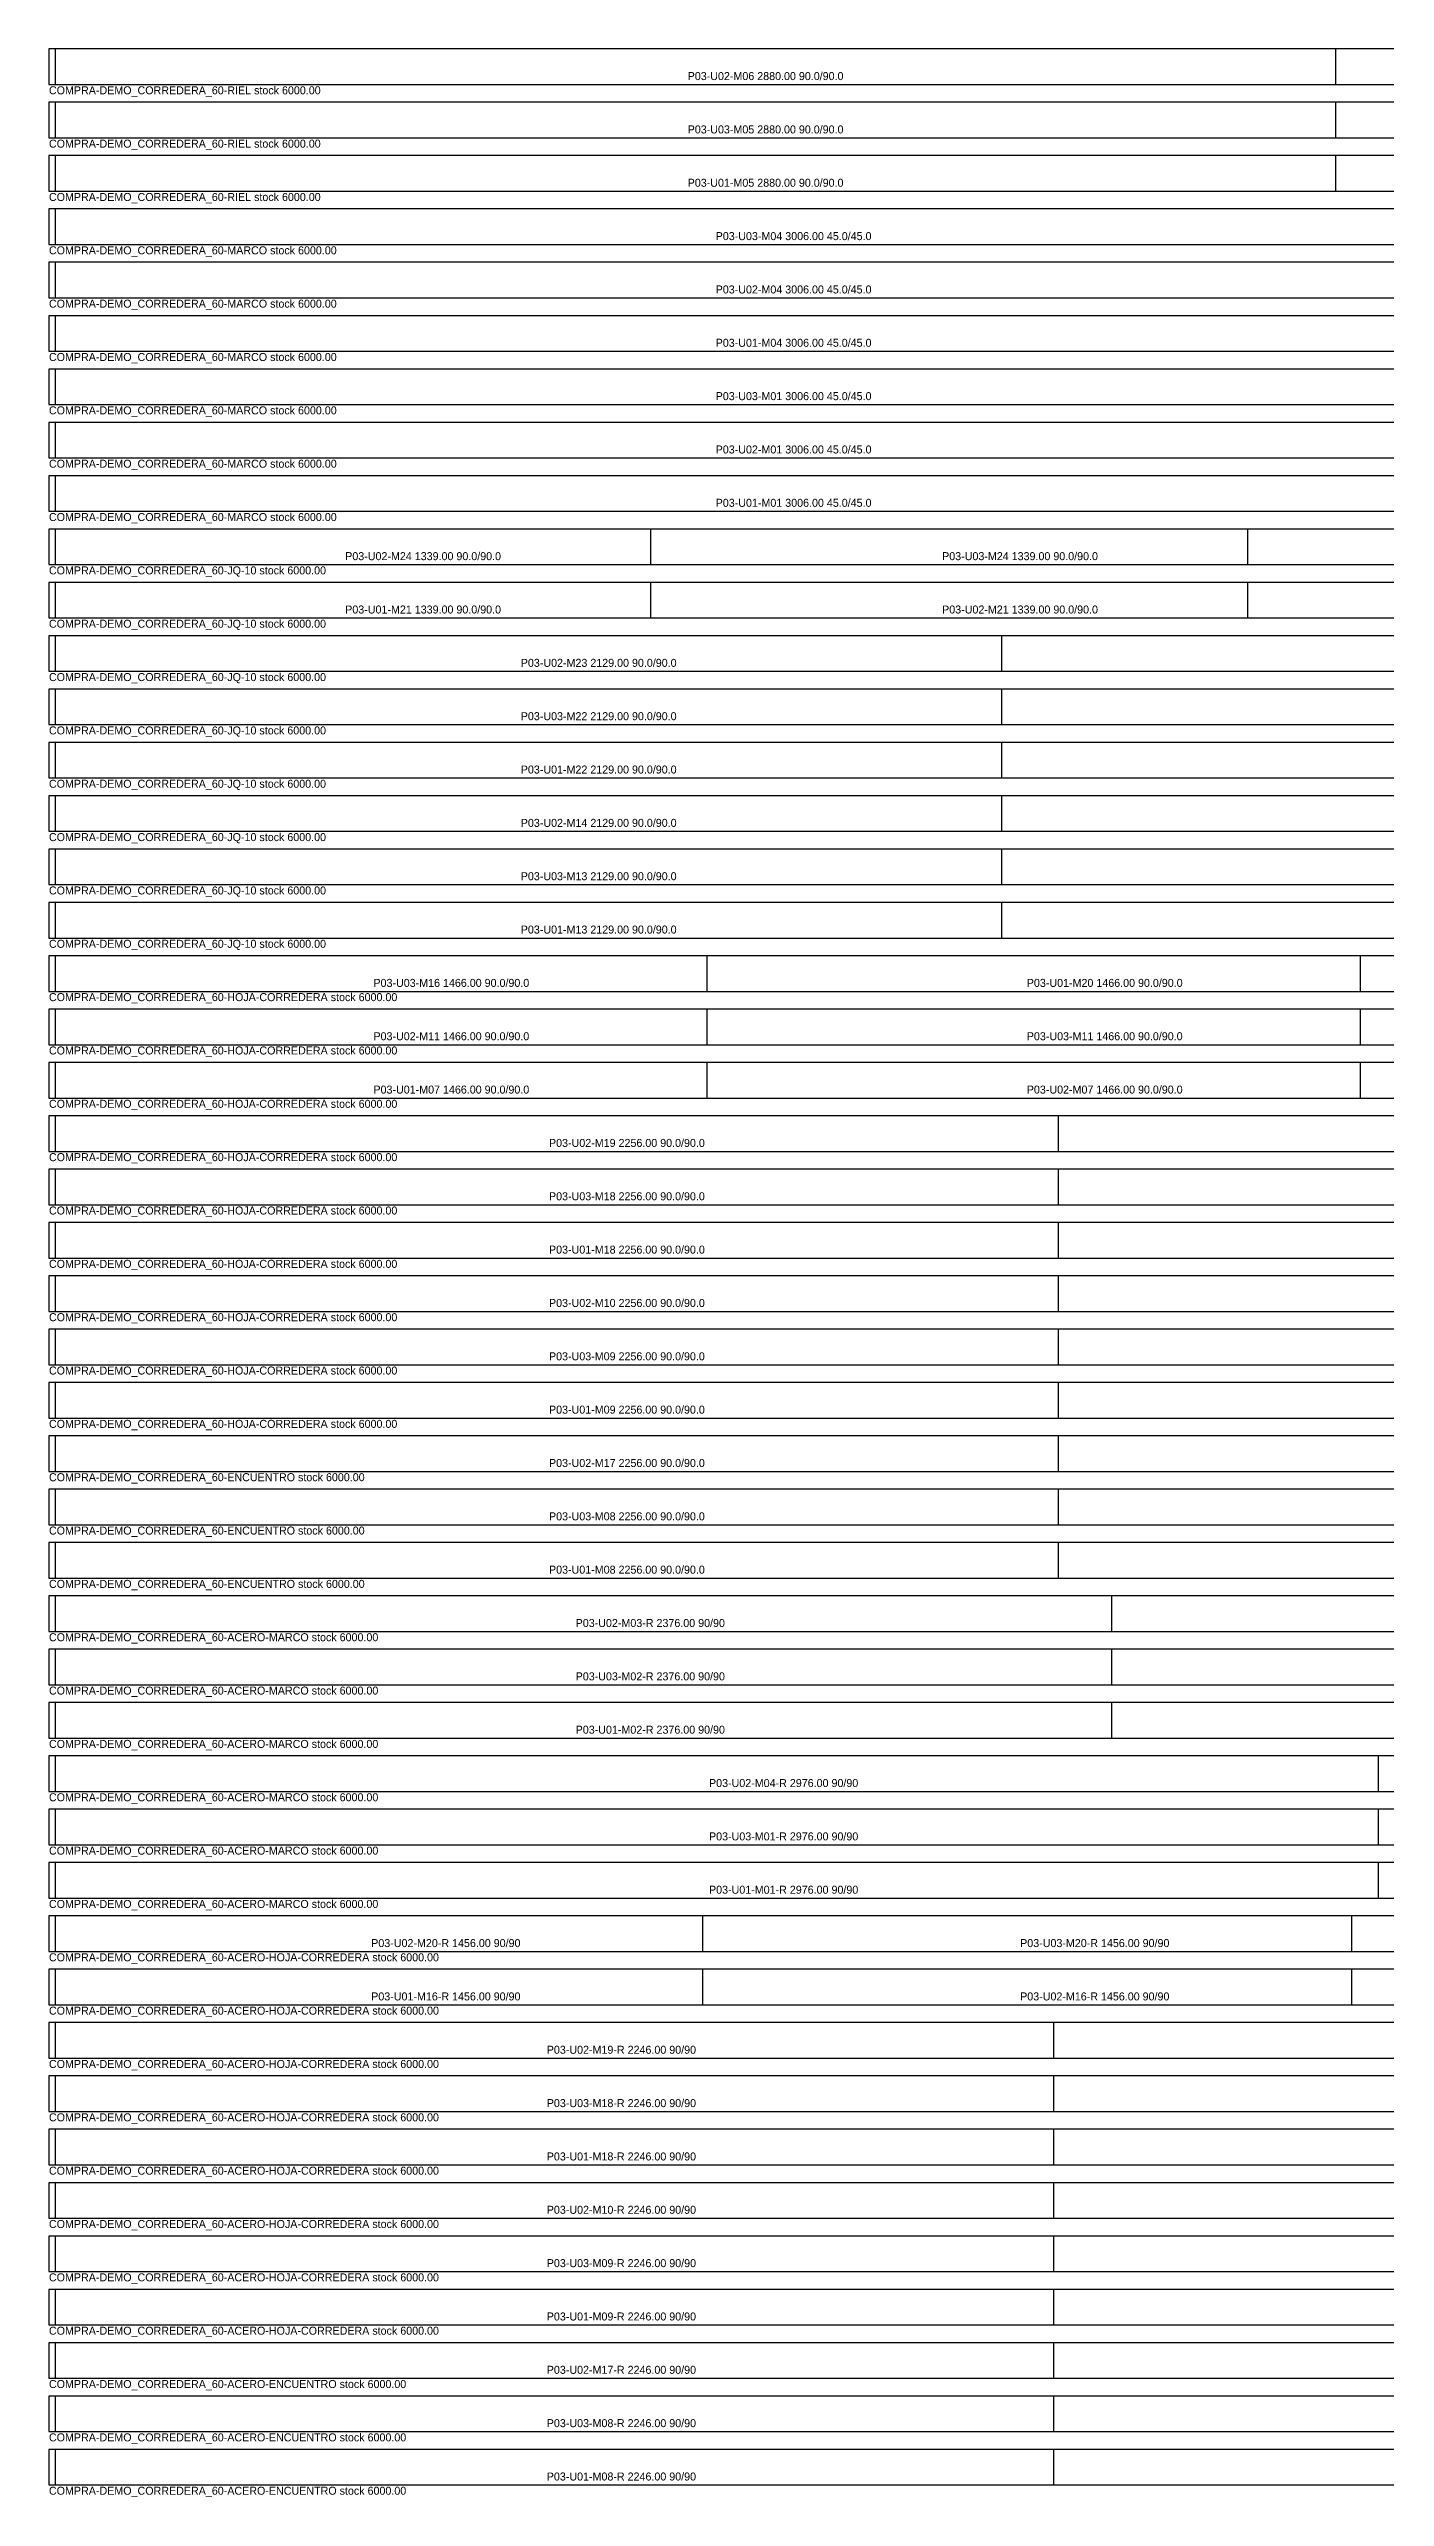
# Model space of a CAD drawing. Header units: millimetres. Extents: x 0 to 6000, y -27 to 5480.
# Drawn here: x 0 to 3006, y -27 to 5480 of the extents above; entities that cross this region are included whole.
import ezdxf

# ---------------------------------------------------------------- set-up
doc = ezdxf.new("R2010")
doc.units = ezdxf.units.MM
for name, color, linetype in [('LABEL', 3, 'CONTINUOUS'), ('MARK', 5, 'CONTINUOUS'), ('OUTLINE', 7, 'CONTINUOUS')]:
    doc.layers.add(name, color=color, linetype=linetype)

msp = doc.modelspace()

# ---------------------------------------------------------------- linework, layer by layer
at = {"layer": 'MARK'}
for p, q in [((15, 5400), (15, 5480)), ((2895, 5400), (2895, 5480)), ((15, 5280), (15, 5360)), ((2895, 5280), (2895, 5360)), ((15, 5160), (15, 5240)), ((2895, 5160), (2895, 5240)), ((15, 5040), (15, 5120)), ((15, 4920), (15, 5000)), ((15, 4800), (15, 4880)), ((15, 4680), (15, 4760)), ((15, 4560), (15, 4640)), ((15, 4440), (15, 4520)), ((15, 4320), (15, 4400)), ((1354, 4320), (1354, 4400)), ((2697, 4320), (2697, 4400)), ((15, 4200), (15, 4280)), ((1354, 4200), (1354, 4280)), ((2697, 4200), (2697, 4280)), ((15, 4080), (15, 4160)), ((2144, 4080), (2144, 4160)), ((15, 3960), (15, 4040)), ((2144, 3960), (2144, 4040)), ((15, 3840), (15, 3920)), ((2144, 3840), (2144, 3920)), ((15, 3720), (15, 3800)), ((2144, 3720), (2144, 3800)), ((15, 3600), (15, 3680)), ((2144, 3600), (2144, 3680)), ((15, 3480), (15, 3560)), ((2144, 3480), (2144, 3560)), ((15, 3360), (15, 3440)), ((1481, 3360), (1481, 3440)), ((2951, 3360), (2951, 3440)), ((15, 3240), (15, 3320)), ((1481, 3240), (1481, 3320)), ((2951, 3240), (2951, 3320)), ((15, 3120), (15, 3200)), ((1481, 3120), (1481, 3200)), ((2951, 3120), (2951, 3200)), ((15, 3000), (15, 3080)), ((2271, 3000), (2271, 3080)), ((15, 2880), (15, 2960)), ((2271, 2880), (2271, 2960)), ((15, 2760), (15, 2840)), ((2271, 2760), (2271, 2840)), ((15, 2640), (15, 2720)), ((2271, 2640), (2271, 2720)), ((15, 2520), (15, 2600)), ((2271, 2520), (2271, 2600)), ((15, 2400), (15, 2480)), ((2271, 2400), (2271, 2480)), ((15, 2280), (15, 2360)), ((2271, 2280), (2271, 2360)), ((15, 2160), (15, 2240)), ((2271, 2160), (2271, 2240)), ((15, 2040), (15, 2120)), ((2271, 2040), (2271, 2120)), ((15, 1920), (15, 2000)), ((2391, 1920), (2391, 2000)), ((15, 1800), (15, 1880)), ((2391, 1800), (2391, 1880)), ((15, 1680), (15, 1760)), ((2391, 1680), (2391, 1760)), ((15, 1560), (15, 1640)), ((2991, 1560), (2991, 1640)), ((15, 1440), (15, 1520)), ((2991, 1440), (2991, 1520)), ((15, 1320), (15, 1400)), ((2991, 1320), (2991, 1400)), ((15, 1200), (15, 1280)), ((1471, 1200), (1471, 1280)), ((2931, 1200), (2931, 1280)), ((15, 1080), (15, 1160)), ((1471, 1080), (1471, 1160)), ((2931, 1080), (2931, 1160)), ((15, 960), (15, 1040)), ((2261, 960), (2261, 1040)), ((15, 840), (15, 920)), ((2261, 840), (2261, 920)), ((15, 720), (15, 800)), ((2261, 720), (2261, 800)), ((15, 600), (15, 680)), ((2261, 600), (2261, 680)), ((15, 480), (15, 560)), ((2261, 480), (2261, 560)), ((15, 360), (15, 440)), ((2261, 360), (2261, 440)), ((15, 240), (15, 320)), ((2261, 240), (2261, 320)), ((15, 120), (15, 200)), ((2261, 120), (2261, 200)), ((15, 0), (15, 80)), ((2261, 0), (2261, 80))]:
    msp.add_line(p, q, dxfattribs=at)
at = {"layer": 'OUTLINE'}
for points in [[(0, 5400), (6000, 5400), (6000, 5480), (0, 5480)], [(0, 5280), (6000, 5280), (6000, 5360), (0, 5360)], [(0, 5160), (6000, 5160), (6000, 5240), (0, 5240)], [(0, 5040), (6000, 5040), (6000, 5120), (0, 5120)], [(0, 4920), (6000, 4920), (6000, 5000), (0, 5000)], [(0, 4800), (6000, 4800), (6000, 4880), (0, 4880)], [(0, 4680), (6000, 4680), (6000, 4760), (0, 4760)], [(0, 4560), (6000, 4560), (6000, 4640), (0, 4640)], [(0, 4440), (6000, 4440), (6000, 4520), (0, 4520)], [(0, 4320), (6000, 4320), (6000, 4400), (0, 4400)], [(0, 4200), (6000, 4200), (6000, 4280), (0, 4280)], [(0, 4080), (6000, 4080), (6000, 4160), (0, 4160)], [(0, 3960), (6000, 3960), (6000, 4040), (0, 4040)], [(0, 3840), (6000, 3840), (6000, 3920), (0, 3920)], [(0, 3720), (6000, 3720), (6000, 3800), (0, 3800)], [(0, 3600), (6000, 3600), (6000, 3680), (0, 3680)], [(0, 3480), (6000, 3480), (6000, 3560), (0, 3560)], [(0, 3360), (6000, 3360), (6000, 3440), (0, 3440)], [(0, 3240), (6000, 3240), (6000, 3320), (0, 3320)], [(0, 3120), (6000, 3120), (6000, 3200), (0, 3200)], [(0, 3000), (6000, 3000), (6000, 3080), (0, 3080)], [(0, 2880), (6000, 2880), (6000, 2960), (0, 2960)], [(0, 2760), (6000, 2760), (6000, 2840), (0, 2840)], [(0, 2640), (6000, 2640), (6000, 2720), (0, 2720)], [(0, 2520), (6000, 2520), (6000, 2600), (0, 2600)], [(0, 2400), (6000, 2400), (6000, 2480), (0, 2480)], [(0, 2280), (6000, 2280), (6000, 2360), (0, 2360)], [(0, 2160), (6000, 2160), (6000, 2240), (0, 2240)], [(0, 2040), (6000, 2040), (6000, 2120), (0, 2120)], [(0, 1920), (6000, 1920), (6000, 2000), (0, 2000)], [(0, 1800), (6000, 1800), (6000, 1880), (0, 1880)], [(0, 1680), (6000, 1680), (6000, 1760), (0, 1760)], [(0, 1560), (6000, 1560), (6000, 1640), (0, 1640)], [(0, 1440), (6000, 1440), (6000, 1520), (0, 1520)], [(0, 1320), (6000, 1320), (6000, 1400), (0, 1400)], [(0, 1200), (6000, 1200), (6000, 1280), (0, 1280)], [(0, 1080), (6000, 1080), (6000, 1160), (0, 1160)], [(0, 960), (6000, 960), (6000, 1040), (0, 1040)], [(0, 840), (6000, 840), (6000, 920), (0, 920)], [(0, 720), (6000, 720), (6000, 800), (0, 800)], [(0, 600), (6000, 600), (6000, 680), (0, 680)], [(0, 480), (6000, 480), (6000, 560), (0, 560)], [(0, 360), (6000, 360), (6000, 440), (0, 440)], [(0, 240), (6000, 240), (6000, 320), (0, 320)], [(0, 120), (6000, 120), (6000, 200), (0, 200)], [(0, 0), (6000, 0), (6000, 80), (0, 80)]]:
    msp.add_lwpolyline(points, close=True, dxfattribs=at)

# ---------------------------------------------------------------- texts
at = {"layer": 'LABEL'}
for s, p in [('P03-U02-M06 2880.00 90.0/90.0', (1437, 5410)), ('COMPRA-DEMO_CORREDERA_60-RIEL stock 6000.00', (0, 5378)), ('P03-U03-M05 2880.00 90.0/90.0', (1437, 5290)), ('COMPRA-DEMO_CORREDERA_60-RIEL stock 6000.00', (0, 5258)), ('P03-U01-M05 2880.00 90.0/90.0', (1437, 5170)), ('COMPRA-DEMO_CORREDERA_60-RIEL stock 6000.00', (0, 5138)), ('P03-U03-M04 3006.00 45.0/45.0', (1500, 5050)), ('COMPRA-DEMO_CORREDERA_60-MARCO stock 6000.00', (0, 5018)), ('COMPRA-DEMO_CORREDERA_60-MARCO stock 6000.00', (0, 4898)), ('P03-U02-M04 3006.00 45.0/45.0', (1500, 4930)), ('COMPRA-DEMO_CORREDERA_60-MARCO stock 6000.00', (0, 4778)), ('P03-U01-M04 3006.00 45.0/45.0', (1500, 4810)), ('P03-U03-M01 3006.00 45.0/45.0', (1500, 4690)), ('COMPRA-DEMO_CORREDERA_60-MARCO stock 6000.00', (0, 4658)), ('P03-U02-M01 3006.00 45.0/45.0', (1500, 4570)), ('COMPRA-DEMO_CORREDERA_60-MARCO stock 6000.00', (0, 4538)), ('P03-U01-M01 3006.00 45.0/45.0', (1500, 4450)), ('COMPRA-DEMO_CORREDERA_60-MARCO stock 6000.00', (0, 4418)), ('COMPRA-DEMO_CORREDERA_60-JQ-10 stock 6000.00', (0, 4298)), ('P03-U02-M24 1339.00 90.0/90.0', (666.5, 4330)), ('P03-U03-M24 1339.00 90.0/90.0', (2009.5, 4330)), ('COMPRA-DEMO_CORREDERA_60-JQ-10 stock 6000.00', (0, 4178)), ('P03-U01-M21 1339.00 90.0/90.0', (666.5, 4210)), ('P03-U02-M21 1339.00 90.0/90.0', (2009.5, 4210)), ('COMPRA-DEMO_CORREDERA_60-JQ-10 stock 6000.00', (0, 4058)), ('P03-U02-M23 2129.00 90.0/90.0', (1061.5, 4090)), ('P03-U03-M22 2129.00 90.0/90.0', (1061.5, 3970)), ('COMPRA-DEMO_CORREDERA_60-JQ-10 stock 6000.00', (0, 3938)), ('P03-U01-M22 2129.00 90.0/90.0', (1061.5, 3850)), ('COMPRA-DEMO_CORREDERA_60-JQ-10 stock 6000.00', (0, 3818)), ('P03-U02-M14 2129.00 90.0/90.0', (1061.5, 3730)), ('COMPRA-DEMO_CORREDERA_60-JQ-10 stock 6000.00', (0, 3698)), ('COMPRA-DEMO_CORREDERA_60-JQ-10 stock 6000.00', (0, 3578)), ('P03-U03-M13 2129.00 90.0/90.0', (1061.5, 3610)), ('COMPRA-DEMO_CORREDERA_60-JQ-10 stock 6000.00', (0, 3458)), ('P03-U01-M13 2129.00 90.0/90.0', (1061.5, 3490)), ('P03-U03-M16 1466.00 90.0/90.0', (730, 3370)), ('P03-U01-M20 1466.00 90.0/90.0', (2200, 3370)), ('COMPRA-DEMO_CORREDERA_60-HOJA-CORREDERA stock 6000.00', (0, 3338)), ('P03-U02-M11 1466.00 90.0/90.0', (730, 3250)), ('P03-U03-M11 1466.00 90.0/90.0', (2200, 3250)), ('COMPRA-DEMO_CORREDERA_60-HOJA-CORREDERA stock 6000.00', (0, 3218)), ('P03-U01-M07 1466.00 90.0/90.0', (730, 3130)), ('P03-U02-M07 1466.00 90.0/90.0', (2200, 3130)), ('COMPRA-DEMO_CORREDERA_60-HOJA-CORREDERA stock 6000.00', (0, 3098)), ('COMPRA-DEMO_CORREDERA_60-HOJA-CORREDERA stock 6000.00', (0, 2978)), ('P03-U02-M19 2256.00 90.0/90.0', (1125, 3010)), ('COMPRA-DEMO_CORREDERA_60-HOJA-CORREDERA stock 6000.00', (0, 2858)), ('P03-U03-M18 2256.00 90.0/90.0', (1125, 2890)), ('COMPRA-DEMO_CORREDERA_60-HOJA-CORREDERA stock 6000.00', (0, 2738)), ('P03-U01-M18 2256.00 90.0/90.0', (1125, 2770)), ('P03-U02-M10 2256.00 90.0/90.0', (1125, 2650)), ('COMPRA-DEMO_CORREDERA_60-HOJA-CORREDERA stock 6000.00', (0, 2618)), ('P03-U03-M09 2256.00 90.0/90.0', (1125, 2530)), ('COMPRA-DEMO_CORREDERA_60-HOJA-CORREDERA stock 6000.00', (0, 2498)), ('P03-U01-M09 2256.00 90.0/90.0', (1125, 2410)), ('COMPRA-DEMO_CORREDERA_60-HOJA-CORREDERA stock 6000.00', (0, 2378)), ('COMPRA-DEMO_CORREDERA_60-ENCUENTRO stock 6000.00', (0, 2258)), ('P03-U02-M17 2256.00 90.0/90.0', (1125, 2290)), ('COMPRA-DEMO_CORREDERA_60-ENCUENTRO stock 6000.00', (0, 2138)), ('P03-U03-M08 2256.00 90.0/90.0', (1125, 2170)), ('P03-U01-M08 2256.00 90.0/90.0', (1125, 2050)), ('COMPRA-DEMO_CORREDERA_60-ENCUENTRO stock 6000.00', (0, 2018)), ('P03-U02-M03-R 2376.00 90/90', (1185, 1930)), ('COMPRA-DEMO_CORREDERA_60-ACERO-MARCO stock 6000.00', (0, 1898)), ('P03-U03-M02-R 2376.00 90/90', (1185, 1810)), ('COMPRA-DEMO_CORREDERA_60-ACERO-MARCO stock 6000.00', (0, 1778)), ('P03-U01-M02-R 2376.00 90/90', (1185, 1690)), ('COMPRA-DEMO_CORREDERA_60-ACERO-MARCO stock 6000.00', (0, 1658)), ('COMPRA-DEMO_CORREDERA_60-ACERO-MARCO stock 6000.00', (0, 1538)), ('P03-U02-M04-R 2976.00 90/90', (1485, 1570)), ('COMPRA-DEMO_CORREDERA_60-ACERO-MARCO stock 6000.00', (0, 1418)), ('P03-U03-M01-R 2976.00 90/90', (1485, 1450)), ('P03-U01-M01-R 2976.00 90/90', (1485, 1330)), ('COMPRA-DEMO_CORREDERA_60-ACERO-MARCO stock 6000.00', (0, 1298)), ('P03-U02-M20-R 1456.00 90/90', (725, 1210)), ('P03-U03-M20-R 1456.00 90/90', (2185, 1210)), ('COMPRA-DEMO_CORREDERA_60-ACERO-HOJA-CORREDERA stock 6000.00', (0, 1178)), ('P03-U01-M16-R 1456.00 90/90', (725, 1090)), ('P03-U02-M16-R 1456.00 90/90', (2185, 1090)), ('COMPRA-DEMO_CORREDERA_60-ACERO-HOJA-CORREDERA stock 6000.00', (0, 1058)), ('COMPRA-DEMO_CORREDERA_60-ACERO-HOJA-CORREDERA stock 6000.00', (0, 938)), ('P03-U02-M19-R 2246.00 90/90', (1120, 970)), ('COMPRA-DEMO_CORREDERA_60-ACERO-HOJA-CORREDERA stock 6000.00', (0, 818)), ('P03-U03-M18-R 2246.00 90/90', (1120, 850)), ('COMPRA-DEMO_CORREDERA_60-ACERO-HOJA-CORREDERA stock 6000.00', (0, 698)), ('P03-U01-M18-R 2246.00 90/90', (1120, 730)), ('P03-U02-M10-R 2246.00 90/90', (1120, 610)), ('COMPRA-DEMO_CORREDERA_60-ACERO-HOJA-CORREDERA stock 6000.00', (0, 578)), ('P03-U03-M09-R 2246.00 90/90', (1120, 490)), ('COMPRA-DEMO_CORREDERA_60-ACERO-HOJA-CORREDERA stock 6000.00', (0, 458)), ('P03-U01-M09-R 2246.00 90/90', (1120, 370)), ('COMPRA-DEMO_CORREDERA_60-ACERO-HOJA-CORREDERA stock 6000.00', (0, 338)), ('COMPRA-DEMO_CORREDERA_60-ACERO-ENCUENTRO stock 6000.00', (0, 218)), ('P03-U02-M17-R 2246.00 90/90', (1120, 250)), ('COMPRA-DEMO_CORREDERA_60-ACERO-ENCUENTRO stock 6000.00', (0, 98)), ('P03-U03-M08-R 2246.00 90/90', (1120, 130)), ('P03-U01-M08-R 2246.00 90/90', (1120, 10)), ('COMPRA-DEMO_CORREDERA_60-ACERO-ENCUENTRO stock 6000.00', (0, -22))]:
    msp.add_text(s, height=18, dxfattribs=at).set_placement(p)

doc.saveas('drawing.dxf')
